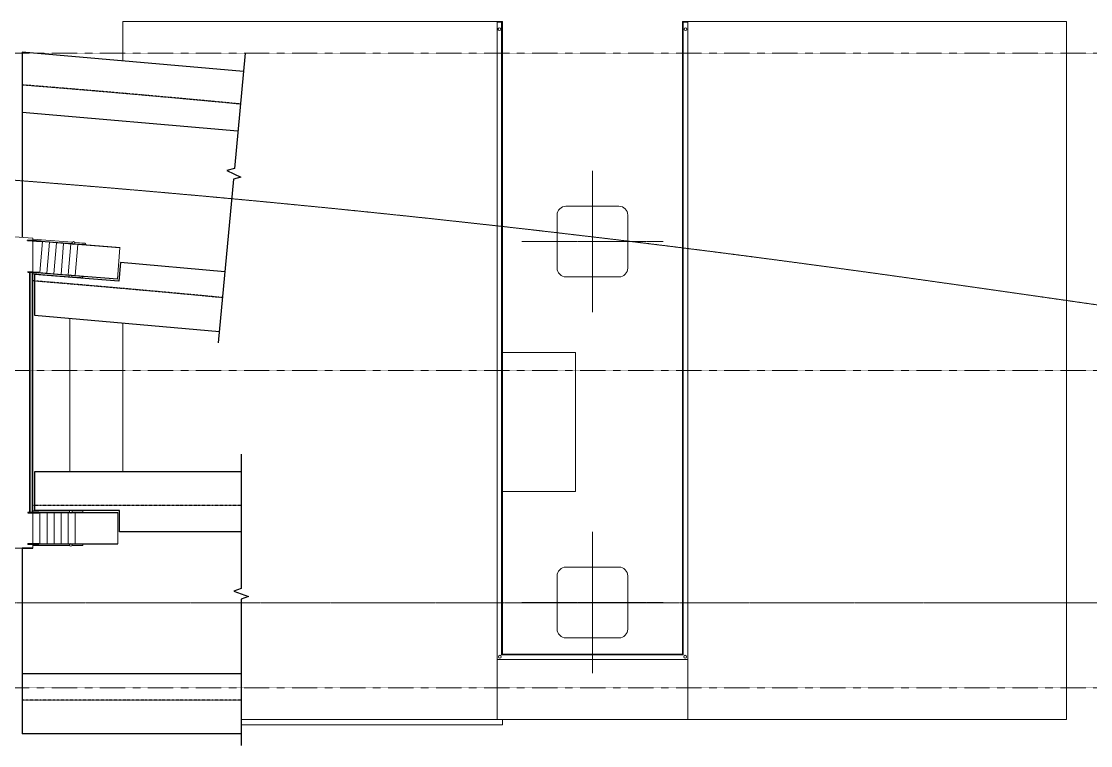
# Model space of a CAD drawing. Header units: millimetres. Extents: x -200069 to 184689, y -19972 to 101699.
# Drawn here: x 68425 to 98687, y -10613 to 9875 of the extents above; entities that cross this region are included whole.
import ezdxf

# ---------------------------------------------------------------- set-up
doc = ezdxf.new("R2010")
doc.units = ezdxf.units.MM
for name, pattern in [('CENTER', [50.8, 31.75, -6.35, 6.35, -6.35]), ('X-45-STST-GRID$0$Grid Line', [9.5, 5, -1.5, 1.5, -1.5]), ('X-45-STST-PL-PF$0$CENTER2', [28.575, 19.05, -3.175, 3.175, -3.175]), ('X-45-STST-PL-PF$0$Dash', [4, 2, -2])]:
    doc.linetypes.add(name, pattern=pattern)
for name, color, linetype, lineweight in [('X-45-STST-GRID$0$ARC_AXIS_LINE', 240, 'CENTER', 13), ('X-45-STST-PL-PF$0$ARC_CON-VIEW', 90, 'Continuous', 5), ('X-45-STST-PL-PF$0$ARC_FLOOR', 2, 'Continuous', 5), ('X-45-STST-PL-PF$0$ARC_GATE AXIS', 240, 'Continuous', 5), ('X-45-STST-PL-PF$0$ARC_HANDRAIL', 230, 'Continuous', 5), ('X-45-STST-PL-PF$0$ARC_STAIR-VIEW', 100, 'Continuous', 5)]:
    doc.layers.add(name, color=color, linetype=linetype, lineweight=lineweight)
doc.layers.add('X-45-STST-PL-PF$0$ARC_VIADUCT', color=2, linetype='Continuous')

# ---------------------------------------------------------------- blocks, each defined once
blk = doc.blocks.new('X-45-STST-PL-PF$0$A$C12A75C41')
at = {"color": 8, "linetype": 'X-45-STST-PL-PF$0$CENTER2'}
for p, q in [((0, -2000), (0, 2000)), ((-2000, 0), (2000, 0))]:
    blk.add_line(p, q, dxfattribs=at)
blk.add_lwpolyline([(-750, -1000), (750, -1000, 0.414214), (1000, -750), (1000, 750, 0.414214), (750, 1000), (-750, 1000, 0.414214), (-1000, 750), (-1000, -750, 0.414214)], format="xyb", close=True)
blk = doc.blocks.new('X-45-STST-PL-PF$0$A$C0FB117BB')
at = {"layer": 'X-45-STST-PL-PF$0$ARC_STAIR-VIEW'}
for p, q in [((0, -110), (-2400, -110)), ((-2400, -120), (-1317, -120)), ((-2400, -1000), (-2400, -120)), ((-1200, -120), (-2400, -120)), ((-1417, -86), (-1416, -85)), ((-1417, -87), (-1417, -86)), ((-1417, -88), (-1417, -87)), ((-1417, -89), (-1417, -88)), ((-1417, -88), (-1417, -88)), ((-1417, -90), (-1417, -89)), ((-1417, -91), (-1417, -90)), ((-1417, -90), (-1417, -90)), ((-1417, -92), (-1417, -91)), ((-1417, -93), (-1417, -92)), ((-1416, -94), (-1417, -93)), ((-1417, -93), (-1417, -93)), ((-1416, -83), (-1415, -82)), ((-1416, -84), (-1416, -83)), ((-1416, -85), (-1416, -84)), ((-1416, -84), (-1416, -84)), ((-1416, -95), (-1416, -94)), ((-1416, -96), (-1416, -95)), ((-1416, -97), (-1416, -96)), ((-1416, -96), (-1416, -96)), ((-1415, -98), (-1416, -97)), ((-1415, -81), (-1414, -80)), ((-1415, -82), (-1415, -81)), ((-1415, -81), (-1415, -81)), ((-1415, -99), (-1415, -98)), ((-1414, -100), (-1415, -99)), ((-1415, -99), (-1415, -99)), ((-1414, -80), (-1414, -79)), ((-1414, -79), (-1413, -79)), ((-1414, -101), (-1414, -100)), ((-1413, -101), (-1414, -101)), ((-1413, -78), (-1412, -77)), ((-1413, -79), (-1413, -78)), ((-1413, -102), (-1413, -101)), ((-1412, -103), (-1413, -102)), ((-1412, -77), (-1411, -76)), ((-1412, -77), (-1412, -77)), ((-1411, -104), (-1412, -103)), ((-1412, -103), (-1412, -103)), ((-1411, -76), (-1410, -75)), ((-1411, -76), (-1411, -76)), ((-1410, -105), (-1411, -104)), ((-1411, -104), (-1411, -104)), ((-1410, -75), (-1409, -74)), ((-1410, -75), (-1410, -75)), ((-1410, -106), (-1410, -105)), ((-1409, -106), (-1410, -106)), ((-1409, -74), (-1408, -74)), ((-1408, -107), (-1409, -106)), ((-1408, -74), (-1408, -73)), ((-1408, -73), (-1407, -73)), ((-1407, -107), (-1408, -107)), ((-1408, -107), (-1408, -107)), ((-1407, -73), (-1406, -72)), ((-1406, -108), (-1407, -107)), ((-1406, -72), (-1406, -72)), ((-1406, -72), (-1405, -72)), ((-1405, -108), (-1406, -108)), ((-1405, -72), (-1404, -71)), ((-1404, -109), (-1405, -108)), ((-1405, -108), (-1405, -108)), ((-1404, -71), (-1403, -71)), ((-1403, -109), (-1404, -109)), ((-1403, -71), (-1403, -71)), ((-1403, -71), (-1402, -71)), ((-1402, -109), (-1403, -109)), ((-1402, -71), (-1401, -70)), ((-1401, -110), (-1402, -109)), ((-1402, -109), (-1402, -109)), ((-1401, -70), (-1400, -70)), ((-1400, -110), (-1401, -110)), ((-1400, -70), (-1400, -70)), ((-1400, -70), (-1399, -70)), ((-1399, -110), (-1400, -110)), ((-1399, -70), (-1398, -70)), ((-1398, -110), (-1399, -110)), ((-1399, -110), (-1399, -110)), ((-1398, -70), (-1397, -70)), ((-1397, -110), (-1398, -110)), ((-1397, -70), (-1397, -70)), ((-1396, -70), (-1397, -70)), ((-1397, -70), (-1397, -70)), ((-1397, -70), (-1397, -70)), ((-1397, -70), (-1397, -70)), ((-1397, -70), (-1396, -70)), ((-1396, -110), (-1397, -110)), ((-1397, -110), (-1397, -110)), ((-1397, -110), (-1397, -110)), ((-1397, -110), (-1397, -110)), ((-1397, -110), (-1396, -110)), ((-1395, -70), (-1396, -70)), ((-1396, -70), (-1396, -70)), ((-1396, -70), (-1395, -70)), ((-1395, -110), (-1396, -110)), ((-1396, -110), (-1396, -110)), ((-1396, -110), (-1396, -110)), ((-1396, -110), (-1395, -110)), ((-1394, -70), (-1395, -70)), ((-1395, -70), (-1394, -70)), ((-1394, -110), (-1395, -110)), ((-1395, -110), (-1394, -110)), ((-1393, -70), (-1394, -70)), ((-1394, -70), (-1393, -70)), ((-1392, -110), (-1394, -110)), ((-1394, -110), (-1393, -110)), ((-1391, -70), (-1393, -70)), ((-1393, -70), (-1391, -70)), ((-1393, -110), (-1391, -110)), ((-1390, -110), (-1392, -110)), ((-1389, -70), (-1391, -70)), ((-1391, -70), (-1389, -70)), ((-1391, -110), (-1389, -110)), ((-1389, -110), (-1390, -110)), ((-1388, -70), (-1389, -70)), ((-1389, -70), (-1387, -70)), ((-1387, -110), (-1389, -110)), ((-1389, -110), (-1387, -110)), ((-1385, -70), (-1388, -70)), ((-1387, -70), (-1385, -70)), ((-1384, -110), (-1387, -110)), ((-1387, -110), (-1385, -110)), ((-1383, -70), (-1385, -70)), ((-1385, -70), (-1383, -70)), ((-1385, -110), (-1383, -110)), ((-1382, -110), (-1384, -110)), ((-1383, -70), (-1380, -70)), ((-1108, -70), (-1383, -70)), ((-1383, -110), (-1108, -110)), ((-1379, -110), (-1382, -110)), ((-1380, -70), (-1377, -70)), ((-1376, -110), (-1379, -110)), ((-1377, -70), (-1374, -70)), ((-1373, -110), (-1376, -110)), ((-1374, -70), (-1371, -70)), ((-1370, -110), (-1373, -110)), ((-1371, -70), (-1367, -70)), ((-1366, -110), (-1370, -110)), ((-1367, -70), (-1364, -70)), ((-1362, -110), (-1366, -110)), ((-1364, -70), (-1360, -70)), ((-1358, -110), (-1362, -110)), ((-1360, -70), (-1356, -70)), ((-1354, -110), (-1358, -110)), ((-1356, -70), (-1351, -70)), ((-1350, -110), (-1354, -110)), ((-1351, -70), (-1347, -70)), ((-1345, -110), (-1350, -110)), ((-1347, -70), (-1343, -70)), ((-1341, -110), (-1345, -110)), ((-1343, -70), (-1338, -70)), ((-1336, -110), (-1341, -110)), ((-1338, -70), (-1333, -70)), ((-1331, -110), (-1336, -110)), ((-1333, -70), (-1328, -70)), ((-1326, -110), (-1331, -110)), ((-1328, -70), (-1323, -70)), ((-1321, -110), (-1326, -110)), ((-1323, -70), (-1318, -70)), ((-1316, -110), (-1321, -110)), ((-1318, -70), (-1312, -70)), ((-1099, -120), (-1317, -120)), ((-1310, -110), (-1316, -110)), ((-1312, -70), (-1310, -70)), ((-1129, -70), (-1310, -70)), ((-1310, -110), (-1218, -110)), ((-1220, -110), (-1108, -110)), ((-1200, -1000), (-1200, -120)), ((-165, -120), (-1047, -120)), ((0, -70), (-1038, -70)), ((-1038, -110), (-239, -110)), ((-1000, -1000), (-1000, -120)), ((-800, -1000), (-800, -120)), ((-600, -1000), (-600, -120)), ((-400, -1000), (-400, -120)), ((-240, -110), (-165, -110)), ((-200, -1000), (-200, -120)), ((0, -110), (0, -70)), ((0, -1000), (0, -120)), ((-2400, -1000), (0, -1000)), ((-1200, -1000), (-2400, -1000)), ((-2400, -1000), (-2400, -1010)), ((0, -1010), (-2400, -1010)), ((-1416, -1026), (-1417, -1027)), ((-1417, -1027), (-1417, -1027)), ((-1417, -1027), (-1417, -1028)), ((-1417, -1028), (-1417, -1029)), ((-1417, -1029), (-1417, -1030)), ((-1417, -1030), (-1417, -1031)), ((-1417, -1030), (-1417, -1030)), ((-1417, -1031), (-1417, -1032)), ((-1417, -1032), (-1417, -1032)), ((-1417, -1032), (-1417, -1033)), ((-1417, -1033), (-1417, -1034)), ((-1417, -1034), (-1416, -1035)), ((-1415, -1022), (-1416, -1023)), ((-1416, -1023), (-1416, -1024)), ((-1416, -1024), (-1416, -1024)), ((-1416, -1024), (-1416, -1025)), ((-1416, -1025), (-1416, -1026)), ((-1416, -1035), (-1416, -1036)), ((-1416, -1036), (-1416, -1036)), ((-1416, -1036), (-1416, -1037)), ((-1416, -1037), (-1415, -1038)), ((-1414, -1020), (-1415, -1021)), ((-1415, -1021), (-1415, -1021)), ((-1415, -1021), (-1415, -1022)), ((-1415, -1038), (-1415, -1039)), ((-1415, -1039), (-1415, -1039)), ((-1415, -1039), (-1414, -1040)), ((-1413, -1019), (-1414, -1019)), ((-1414, -1019), (-1414, -1020)), ((-1414, -1040), (-1414, -1041)), ((-1414, -1041), (-1413, -1041)), ((-1412, -1017), (-1413, -1018)), ((-1413, -1018), (-1413, -1019)), ((-1413, -1041), (-1413, -1042)), ((-1413, -1042), (-1412, -1043)), ((-1411, -1016), (-1412, -1017)), ((-1412, -1017), (-1412, -1017)), ((-1412, -1043), (-1412, -1043)), ((-1412, -1043), (-1411, -1044)), ((-1410, -1015), (-1411, -1016)), ((-1411, -1016), (-1411, -1016)), ((-1411, -1044), (-1411, -1044)), ((-1411, -1044), (-1410, -1045)), ((-1409, -1014), (-1410, -1014)), ((-1410, -1014), (-1410, -1015)), ((-1410, -1045), (-1410, -1045)), ((-1410, -1045), (-1409, -1046)), ((-1408, -1013), (-1409, -1014)), ((-1409, -1046), (-1408, -1046)), ((-1407, -1013), (-1408, -1013)), ((-1408, -1013), (-1408, -1013)), ((-1408, -1046), (-1408, -1047)), ((-1408, -1047), (-1407, -1047)), ((-1406, -1012), (-1407, -1013)), ((-1407, -1047), (-1406, -1048)), ((-1405, -1012), (-1406, -1012)), ((-1406, -1048), (-1406, -1048)), ((-1406, -1048), (-1405, -1048)), ((-1404, -1011), (-1405, -1012)), ((-1405, -1012), (-1405, -1012)), ((-1405, -1048), (-1404, -1049)), ((-1403, -1011), (-1404, -1011)), ((-1404, -1049), (-1403, -1049)), ((-1402, -1011), (-1403, -1011)), ((-1403, -1049), (-1403, -1049)), ((-1403, -1049), (-1402, -1049)), ((-1401, -1010), (-1402, -1011)), ((-1402, -1011), (-1402, -1011)), ((-1402, -1049), (-1401, -1050)), ((-1400, -1010), (-1401, -1010)), ((-1401, -1050), (-1400, -1050)), ((-1399, -1010), (-1400, -1010)), ((-1400, -1050), (-1400, -1050)), ((-1400, -1050), (-1399, -1050)), ((-1398, -1010), (-1399, -1010)), ((-1399, -1010), (-1399, -1010)), ((-1399, -1050), (-1398, -1050)), ((-1397, -1010), (-1398, -1010)), ((-1398, -1050), (-1397, -1050)), ((-1396, -1010), (-1397, -1010)), ((-1397, -1010), (-1397, -1010)), ((-1397, -1010), (-1397, -1010)), ((-1397, -1010), (-1397, -1010)), ((-1397, -1010), (-1396, -1010)), ((-1397, -1050), (-1397, -1050)), ((-1396, -1050), (-1397, -1050)), ((-1397, -1050), (-1397, -1050)), ((-1397, -1050), (-1397, -1050)), ((-1397, -1050), (-1397, -1050)), ((-1397, -1050), (-1396, -1050)), ((-1395, -1010), (-1396, -1010)), ((-1396, -1010), (-1396, -1010)), ((-1396, -1010), (-1396, -1010)), ((-1396, -1010), (-1395, -1010)), ((-1395, -1050), (-1396, -1050)), ((-1396, -1050), (-1396, -1050)), ((-1396, -1050), (-1395, -1050)), ((-1394, -1010), (-1395, -1010)), ((-1395, -1010), (-1394, -1010)), ((-1394, -1050), (-1395, -1050)), ((-1395, -1050), (-1394, -1050)), ((-1392, -1010), (-1394, -1010)), ((-1394, -1010), (-1393, -1010)), ((-1393, -1050), (-1394, -1050)), ((-1394, -1050), (-1393, -1050)), ((-1393, -1010), (-1391, -1010)), ((-1391, -1050), (-1393, -1050)), ((-1393, -1050), (-1391, -1050)), ((-1390, -1010), (-1392, -1010)), ((-1391, -1010), (-1389, -1010)), ((-1389, -1050), (-1391, -1050)), ((-1391, -1050), (-1389, -1050)), ((-1389, -1010), (-1390, -1010)), ((-1387, -1010), (-1389, -1010)), ((-1389, -1010), (-1387, -1010)), ((-1388, -1050), (-1389, -1050)), ((-1389, -1050), (-1387, -1050)), ((-1385, -1050), (-1388, -1050)), ((-1384, -1010), (-1387, -1010)), ((-1387, -1010), (-1385, -1010)), ((-1387, -1050), (-1385, -1050)), ((-1385, -1010), (-1383, -1010)), ((-1383, -1050), (-1385, -1050)), ((-1385, -1050), (-1383, -1050)), ((-1382, -1010), (-1384, -1010)), ((-1383, -1010), (-1108, -1010)), ((-1383, -1050), (-1380, -1050)), ((-1108, -1050), (-1383, -1050)), ((-1379, -1010), (-1382, -1010)), ((-1380, -1050), (-1377, -1050)), ((-1376, -1010), (-1379, -1010)), ((-1377, -1050), (-1374, -1050)), ((-1373, -1010), (-1376, -1010)), ((-1374, -1050), (-1371, -1050)), ((-1370, -1010), (-1373, -1010)), ((-1371, -1050), (-1367, -1050)), ((-1366, -1010), (-1370, -1010)), ((-1367, -1050), (-1364, -1050)), ((-1362, -1010), (-1366, -1010)), ((-1364, -1050), (-1360, -1050)), ((-1358, -1010), (-1362, -1010)), ((-1360, -1050), (-1356, -1050)), ((-1354, -1010), (-1358, -1010)), ((-1356, -1050), (-1351, -1050)), ((-1350, -1010), (-1354, -1010)), ((-1351, -1050), (-1347, -1050)), ((-1345, -1010), (-1350, -1010)), ((-1347, -1050), (-1343, -1050)), ((-1341, -1010), (-1345, -1010)), ((-1343, -1050), (-1338, -1050)), ((-1336, -1010), (-1341, -1010)), ((-1338, -1050), (-1333, -1050)), ((-1331, -1010), (-1336, -1010)), ((-1333, -1050), (-1328, -1050)), ((-1326, -1010), (-1331, -1010)), ((-1328, -1050), (-1323, -1050)), ((-1321, -1010), (-1326, -1010)), ((-1323, -1050), (-1318, -1050)), ((-1316, -1010), (-1321, -1010)), ((-1318, -1050), (-1312, -1050)), ((-1099, -1000), (-1317, -1000)), ((-1310, -1010), (-1316, -1010)), ((-1312, -1050), (-1310, -1050)), ((-1310, -1010), (-1218, -1010)), ((-1129, -1050), (-1310, -1050)), ((-1220, -1010), (-1108, -1010)), ((-165, -1000), (-1047, -1000)), ((-1038, -1010), (-239, -1010)), ((0, -1050), (-1038, -1050)), ((-165, -1010), (-240, -1010)), ((-240, -1010), (-165, -1010)), ((0, -1000), (146, -1000)), ((0, -1050), (0, -1010)), ((146, -1010), (0, -1010)), ((146, -1000), (146, -1010))]:
    blk.add_line(p, q, dxfattribs=at)
at = {"layer": 'X-45-STST-PL-PF$0$ARC_STAIR-VIEW', "lineweight": 35}
for p, q in [((146, -110), (-165, -110)), ((-165, -120), (146, -120)), ((146, -120), (146, -110)), ((0, -1000), (-165, -1000)), ((-165, -1010), (0, -1010)), ((146, -1000), (0, -1000)), ((0, -1010), (146, -1010))]:
    blk.add_line(p, q, dxfattribs=at)
at = {"layer": 'X-45-STST-PL-PF$0$ARC_STAIR-VIEW'}
for centre in [(-1073, -90), (-1073, -1030)]:
    blk.add_circle(centre, 40, dxfattribs=at)
blk = doc.blocks.new('X-45-STST-PL-PF$0$A$C77EC25BD')
at = {"layer": 'X-45-STST-PL-PF$0$ARC_STAIR-VIEW'}
for p, q in [((5, -110), (-2467, -307)), ((-1270, -222), (-2466, -317)), ((-2466, -317), (-1387, -231)), ((-1489, -204), (-1488, -203)), ((-1489, -205), (-1489, -204)), ((-1489, -204), (-1489, -204)), ((-1489, -206), (-1489, -205)), ((-1489, -207), (-1489, -206)), ((-1489, -208), (-1489, -207)), ((-1489, -209), (-1489, -208)), ((-1489, -208), (-1489, -208)), ((-1489, -210), (-1489, -209)), ((-1489, -209), (-1489, -209)), ((-1489, -211), (-1489, -210)), ((-1488, -212), (-1489, -211)), ((-1488, -201), (-1488, -200)), ((-1488, -200), (-1487, -200)), ((-1488, -202), (-1488, -201)), ((-1488, -203), (-1488, -202)), ((-1488, -213), (-1488, -212)), ((-1488, -212), (-1488, -212)), ((-1488, -214), (-1488, -213)), ((-1488, -215), (-1488, -214)), ((-1487, -215), (-1488, -215)), ((-1487, -199), (-1487, -198)), ((-1487, -198), (-1486, -198)), ((-1487, -200), (-1487, -199)), ((-1487, -216), (-1487, -215)), ((-1487, -217), (-1487, -216)), ((-1486, -218), (-1487, -217)), ((-1486, -197), (-1485, -196)), ((-1486, -198), (-1486, -197)), ((-1485, -219), (-1486, -218)), ((-1486, -218), (-1486, -218)), ((-1485, -196), (-1484, -195)), ((-1485, -196), (-1485, -196)), ((-1485, -220), (-1485, -219)), ((-1484, -220), (-1485, -220)), ((-1484, -195), (-1484, -194)), ((-1484, -194), (-1483, -194)), ((-1484, -221), (-1484, -220)), ((-1483, -221), (-1484, -221)), ((-1483, -194), (-1483, -193)), ((-1483, -193), (-1482, -193)), ((-1483, -222), (-1483, -221)), ((-1482, -223), (-1483, -222)), ((-1482, -193), (-1482, -192)), ((-1482, -192), (-1481, -192)), ((-1481, -224), (-1482, -223)), ((-1482, -223), (-1482, -223)), ((-1481, -192), (-1480, -191)), ((-1480, -224), (-1481, -224)), ((-1480, -191), (-1479, -190)), ((-1480, -191), (-1480, -191)), ((-1479, -225), (-1480, -224)), ((-1480, -224), (-1480, -224)), ((-1479, -190), (-1478, -190)), ((-1478, -225), (-1479, -225)), ((-1478, -190), (-1477, -189)), ((-1478, -190), (-1478, -190)), ((-1477, -226), (-1478, -225)), ((-1477, -189), (-1476, -189)), ((-1476, -226), (-1477, -226)), ((-1477, -226), (-1477, -226)), ((-1476, -189), (-1475, -189)), ((-1475, -226), (-1476, -226)), ((-1475, -189), (-1475, -188)), ((-1475, -188), (-1474, -188)), ((-1474, -227), (-1475, -226)), ((-1474, -188), (-1473, -188)), ((-1473, -227), (-1474, -227)), ((-1474, -227), (-1474, -227)), ((-1473, -188), (-1472, -188)), ((-1472, -227), (-1473, -227)), ((-1472, -188), (-1472, -188)), ((-1472, -188), (-1471, -188)), ((-1471, -227), (-1472, -227)), ((-1471, -188), (-1471, -188)), ((-1470, -188), (-1471, -188)), ((-1471, -188), (-1470, -188)), ((-1470, -227), (-1471, -227)), ((-1471, -227), (-1471, -227)), ((-1469, -187), (-1470, -187)), ((-1470, -187), (-1470, -188)), ((-1470, -188), (-1469, -187)), ((-1470, -188), (-1470, -188)), ((-1470, -188), (-1470, -188)), ((-1469, -228), (-1470, -227)), ((-1468, -187), (-1469, -187)), ((-1469, -187), (-1469, -187)), ((-1469, -187), (-1468, -187)), ((-1468, -227), (-1469, -228)), ((-1466, -187), (-1468, -187)), ((-1468, -187), (-1466, -187)), ((-1467, -227), (-1468, -227)), ((-1466, -227), (-1467, -227)), ((-1467, -227), (-1467, -227)), ((-1467, -227), (-1467, -227)), ((-1467, -227), (-1467, -227)), ((-1467, -227), (-1467, -227)), ((-1467, -227), (-1467, -227)), ((-1467, -227), (-1466, -227)), ((-1465, -187), (-1466, -187)), ((-1466, -187), (-1465, -187)), ((-1465, -227), (-1466, -227)), ((-1466, -227), (-1465, -227)), ((-1463, -187), (-1465, -187)), ((-1465, -187), (-1463, -187)), ((-1464, -227), (-1465, -227)), ((-1465, -227), (-1464, -227)), ((-1463, -227), (-1464, -227)), ((-1464, -227), (-1463, -227)), ((-1461, -187), (-1463, -187)), ((-1463, -187), (-1461, -187)), ((-1461, -227), (-1463, -227)), ((-1463, -227), (-1462, -227)), ((-1462, -227), (-1460, -227)), ((-1459, -187), (-1461, -187)), ((-1461, -187), (-1459, -187)), ((-1459, -227), (-1461, -227)), ((-1460, -227), (-1458, -227)), ((-1457, -186), (-1459, -187)), ((-1459, -187), (-1456, -186)), ((-1457, -227), (-1459, -227)), ((-1458, -227), (-1456, -227)), ((-1182, -165), (-1457, -186)), ((-1455, -226), (-1457, -227)), ((-1456, -186), (-1454, -186)), ((-1456, -227), (-1453, -226)), ((-1452, -226), (-1455, -226)), ((-1454, -186), (-1451, -186)), ((-1453, -226), (-1179, -204)), ((-1449, -226), (-1452, -226)), ((-1451, -186), (-1448, -186)), ((-1446, -226), (-1449, -226)), ((-1448, -186), (-1444, -185)), ((-1443, -226), (-1446, -226)), ((-1444, -185), (-1441, -185)), ((-1440, -225), (-1443, -226)), ((-1441, -185), (-1437, -185)), ((-1436, -225), (-1440, -225)), ((-1437, -185), (-1433, -185)), ((-1433, -225), (-1436, -225)), ((-1433, -185), (-1429, -184)), ((-1429, -224), (-1433, -225)), ((-1429, -184), (-1425, -184)), ((-1425, -224), (-1429, -224)), ((-1425, -184), (-1421, -184)), ((-1420, -224), (-1425, -224)), ((-1421, -184), (-1416, -183)), ((-1416, -223), (-1420, -224)), ((-1416, -183), (-1412, -183)), ((-1411, -223), (-1416, -223)), ((-1412, -183), (-1407, -182)), ((-1407, -223), (-1411, -223)), ((-1407, -182), (-1402, -182)), ((-1402, -222), (-1407, -223)), ((-1402, -182), (-1397, -182)), ((-1397, -222), (-1402, -222)), ((-1397, -182), (-1391, -181)), ((-1392, -221), (-1397, -222)), ((-1386, -221), (-1392, -221)), ((-1391, -181), (-1386, -181)), ((-1170, -214), (-1387, -231)), ((-1386, -181), (-1384, -181)), ((-1381, -221), (-1386, -221)), ((-1204, -166), (-1384, -181)), ((-1381, -221), (-1289, -213)), ((-1291, -213), (-1179, -204)), ((-1196, -1099), (-1270, -222)), ((-239, -139), (-1117, -210)), ((1, -70), (-1113, -159)), ((-1110, -199), (-313, -135)), ((-997, -1083), (-1071, -206)), ((-797, -1067), (-871, -190)), ((-598, -1051), (-672, -174)), ((-399, -1035), (-473, -158)), ((-314, -135), (-239, -129)), ((-199, -1019), (-273, -142)), ((0, -1003), (1, -110)), ((1, -110), (1, -70)), ((-2392, -1194), (-2466, -317)), ((-2392, -1194), (0, -1003)), ((1, -1013), (-2392, -1204)), ((-1196, -1099), (-2392, -1194)), ((-2392, -1194), (-2392, -1204)), ((-1409, -1139), (-1410, -1140)), ((-1410, -1140), (-1410, -1141)), ((-1410, -1141), (-1410, -1142)), ((-1410, -1142), (-1410, -1142)), ((-1410, -1142), (-1410, -1143)), ((-1410, -1143), (-1410, -1144)), ((-1410, -1144), (-1410, -1145)), ((-1410, -1145), (-1410, -1146)), ((-1410, -1146), (-1410, -1147)), ((-1410, -1146), (-1410, -1146)), ((-1410, -1147), (-1410, -1147)), ((-1410, -1147), (-1410, -1148)), ((-1410, -1148), (-1410, -1149)), ((-1410, -1149), (-1409, -1150)), ((-1408, -1136), (-1409, -1137)), ((-1409, -1137), (-1409, -1138)), ((-1409, -1138), (-1409, -1139)), ((-1409, -1139), (-1409, -1139)), ((-1409, -1150), (-1409, -1151)), ((-1409, -1151), (-1409, -1151)), ((-1409, -1151), (-1409, -1152)), ((-1409, -1152), (-1408, -1153)), ((-1407, -1134), (-1408, -1135)), ((-1408, -1135), (-1408, -1136)), ((-1408, -1136), (-1408, -1136)), ((-1408, -1153), (-1408, -1154)), ((-1408, -1154), (-1407, -1154)), ((-1406, -1133), (-1407, -1133)), ((-1407, -1133), (-1407, -1134)), ((-1407, -1154), (-1407, -1155)), ((-1407, -1155), (-1407, -1156)), ((-1407, -1156), (-1406, -1156)), ((-1405, -1131), (-1406, -1132)), ((-1406, -1132), (-1406, -1132)), ((-1406, -1132), (-1406, -1133)), ((-1406, -1156), (-1406, -1157)), ((-1406, -1157), (-1405, -1157)), ((-1404, -1130), (-1405, -1131)), ((-1405, -1157), (-1405, -1158)), ((-1405, -1158), (-1404, -1159)), ((-1403, -1129), (-1404, -1130)), ((-1404, -1130), (-1404, -1130)), ((-1404, -1159), (-1403, -1159)), ((-1402, -1128), (-1403, -1129)), ((-1403, -1129), (-1403, -1129)), ((-1403, -1159), (-1403, -1160)), ((-1403, -1160), (-1402, -1160)), ((-1401, -1128), (-1402, -1128)), ((-1402, -1160), (-1402, -1161)), ((-1402, -1161), (-1401, -1161)), ((-1400, -1127), (-1401, -1127)), ((-1401, -1127), (-1401, -1128)), ((-1401, -1161), (-1400, -1162)), ((-1399, -1127), (-1400, -1127)), ((-1400, -1162), (-1400, -1162)), ((-1400, -1162), (-1399, -1162)), ((-1398, -1126), (-1399, -1126)), ((-1399, -1126), (-1399, -1127)), ((-1399, -1162), (-1398, -1163)), ((-1397, -1126), (-1398, -1126)), ((-1398, -1163), (-1397, -1163)), ((-1396, -1125), (-1397, -1126)), ((-1397, -1163), (-1397, -1163)), ((-1397, -1163), (-1396, -1163)), ((-1395, -1125), (-1396, -1125)), ((-1396, -1125), (-1396, -1125)), ((-1396, -1163), (-1395, -1164)), ((-1394, -1125), (-1395, -1125)), ((-1395, -1164), (-1394, -1164)), ((-1393, -1125), (-1394, -1125)), ((-1394, -1164), (-1394, -1164)), ((-1394, -1164), (-1393, -1164)), ((-1392, -1124), (-1393, -1124)), ((-1393, -1124), (-1393, -1125)), ((-1393, -1164), (-1392, -1164)), ((-1391, -1124), (-1392, -1124)), ((-1392, -1124), (-1392, -1124)), ((-1392, -1124), (-1392, -1124)), ((-1392, -1124), (-1391, -1124)), ((-1392, -1164), (-1391, -1164)), ((-1390, -1124), (-1391, -1124)), ((-1391, -1124), (-1391, -1124)), ((-1391, -1124), (-1391, -1124)), ((-1391, -1124), (-1390, -1124)), ((-1391, -1164), (-1390, -1164)), ((-1389, -1124), (-1390, -1124)), ((-1390, -1124), (-1389, -1124)), ((-1390, -1164), (-1390, -1164)), ((-1390, -1164), (-1389, -1164)), ((-1388, -1124), (-1389, -1124)), ((-1389, -1124), (-1387, -1124)), ((-1389, -1164), (-1389, -1164)), ((-1388, -1164), (-1389, -1164)), ((-1389, -1164), (-1388, -1164)), ((-1387, -1124), (-1388, -1124)), ((-1387, -1164), (-1388, -1164)), ((-1388, -1164), (-1388, -1164)), ((-1388, -1164), (-1388, -1164)), ((-1388, -1164), (-1388, -1164)), ((-1388, -1164), (-1387, -1164)), ((-1385, -1124), (-1387, -1124)), ((-1387, -1124), (-1386, -1124)), ((-1386, -1164), (-1387, -1164)), ((-1387, -1164), (-1387, -1164)), ((-1387, -1164), (-1386, -1164)), ((-1386, -1124), (-1384, -1124)), ((-1384, -1164), (-1386, -1164)), ((-1386, -1164), (-1384, -1164)), ((-1383, -1124), (-1385, -1124)), ((-1384, -1124), (-1382, -1124)), ((-1383, -1164), (-1384, -1164)), ((-1384, -1164), (-1383, -1164)), ((-1381, -1124), (-1383, -1124)), ((-1381, -1164), (-1383, -1164)), ((-1383, -1164), (-1381, -1164)), ((-1382, -1124), (-1380, -1123)), ((-1379, -1123), (-1381, -1124)), ((-1379, -1163), (-1381, -1164)), ((-1381, -1164), (-1379, -1163)), ((-1380, -1123), (-1378, -1123)), ((-1377, -1123), (-1379, -1123)), ((-1377, -1163), (-1379, -1163)), ((-1379, -1163), (-1377, -1163)), ((-1378, -1123), (-1103, -1101)), ((-1374, -1123), (-1377, -1123)), ((-1375, -1163), (-1377, -1163)), ((-1377, -1163), (-1374, -1163)), ((-1100, -1141), (-1375, -1163)), ((-1371, -1123), (-1374, -1123)), ((-1374, -1163), (-1372, -1163)), ((-1372, -1163), (-1369, -1163)), ((-1368, -1122), (-1371, -1123)), ((-1369, -1163), (-1366, -1162)), ((-1364, -1122), (-1368, -1122)), ((-1366, -1162), (-1362, -1162)), ((-1361, -1122), (-1364, -1122)), ((-1362, -1162), (-1359, -1162)), ((-1357, -1122), (-1361, -1122)), ((-1359, -1162), (-1355, -1162)), ((-1353, -1121), (-1357, -1122)), ((-1355, -1162), (-1351, -1161)), ((-1349, -1121), (-1353, -1121)), ((-1351, -1161), (-1347, -1161)), ((-1345, -1121), (-1349, -1121)), ((-1347, -1161), (-1343, -1161)), ((-1340, -1120), (-1345, -1121)), ((-1343, -1161), (-1339, -1160)), ((-1336, -1120), (-1340, -1120)), ((-1339, -1160), (-1334, -1160)), ((-1331, -1120), (-1336, -1120)), ((-1334, -1160), (-1330, -1160)), ((-1326, -1119), (-1331, -1120)), ((-1330, -1160), (-1325, -1159)), ((-1321, -1119), (-1326, -1119)), ((-1325, -1159), (-1320, -1159)), ((-1316, -1118), (-1321, -1119)), ((-1320, -1159), (-1315, -1158)), ((-1311, -1118), (-1316, -1118)), ((-1315, -1158), (-1309, -1158)), ((-1096, -1091), (-1313, -1108)), ((-1305, -1117), (-1311, -1118)), ((-1309, -1158), (-1304, -1157)), ((-1305, -1117), (-1214, -1110)), ((-1304, -1157), (-1302, -1157)), ((-1122, -1143), (-1302, -1157)), ((-1215, -1110), (-1103, -1101)), ((-165, -1016), (-1043, -1086)), ((-1034, -1096), (-238, -1032)), ((0, -1053), (-1031, -1136)), ((-164, -1026), (-239, -1032)), ((-239, -1032), (-164, -1026)), ((0, -1003), (146, -992)), ((0, -1053), (0, -1013)), ((147, -1002), (1, -1013)), ((146, -992), (147, -1002))]:
    blk.add_line(p, q, dxfattribs=at)
at = {"layer": 'X-45-STST-PL-PF$0$ARC_STAIR-VIEW', "lineweight": 35}
for p, q in [((151, -98), (-239, -129)), ((-239, -139), (151, -108)), ((151, -108), (151, -98)), ((0, -1003), (-165, -1016)), ((-164, -1026), (1, -1013)), ((146, -992), (0, -1003)), ((1, -1013), (147, -1002))]:
    blk.add_line(p, q, dxfattribs=at)
at = {"layer": 'X-45-STST-PL-PF$0$ARC_STAIR-VIEW'}
for centre in [(-1146, -182), (-1067, -1118)]:
    blk.add_circle(centre, 40, dxfattribs=at)
blk = doc.blocks.new('X-45-STST-PL-PF$0$A$C23A964A8')
at = {"layer": 'X-45-STST-PL-PF$0$ARC_VIADUCT', "color": 8, "linetype": 'X-45-STST-PL-PF$0$Dash'}
for p, q in [((74643, -3825), (68750, -3825)), ((74643, -9325), (68450, -9325))]:
    blk.add_line(p, q, dxfattribs=at)
at = {"layer": 'X-45-STST-PL-PF$0$ARC_VIADUCT'}
for points in [[(74710, 8454), (68450, 9002)], [(68450, 9002), (68450, 3763), (68450, 3763)], [(74758, 8975), (74455, 5710), (74243, 5654), (74640, 5467), (74428, 5411), (73998, 779)], [(74554, 6769), (68450, 7302)], [(74185, 2790), (71230, 3057), (71187, 2528), (68800, 2718)], [(68800, 2718), (68800, 1560), (74028, 1105)], [(74643, -2371), (74643, -6169), (74437, -6244), (74849, -6394), (74643, -6469), (74643, -10613)], [(74643, -2870), (68800, -2870), (68800, -3975)], [(74643, -4570), (71200, -4570), (71200, -3965), (68800, -3965)], [(68450, -5025), (68750, -5025), (68450, -5025), (68450, -10284)], [(74643, -8584), (68450, -8584)], [(74643, -10284), (68450, -10284)]]:
    blk.add_lwpolyline(points, dxfattribs=at)
at = {"layer": 'X-45-STST-PL-PF$0$ARC_VIADUCT', "color": 8, "linetype": 'X-45-STST-PL-PF$0$Dash'}
for centre, radius, start, end in [((36475, -393408), 402755, 84.56466, 85.44643), ((36475, -393398), 397245, 84.56271, 85.33982)]:
    blk.add_arc(centre, radius, start, end, dxfattribs=at)

msp = doc.modelspace()

# ---------------------------------------------------------------- linework, layer by layer
at = {"layer": 'X-45-STST-GRID$0$ARC_AXIS_LINE', "linetype": 'X-45-STST-GRID$0$Grid Line'}
for p, q in [((-90950, 8975), (100848, 8975)), ((-90950, 0), (100848, 0)), ((-90950, -8975), (100848, -8975))]:
    msp.add_line(p, q, dxfattribs=at)
at = {"layer": 'X-45-STST-PL-PF$0$ARC_CON-VIEW', "color": 8}
for p, q in [((82038, 511), (84108, 511)), ((84108, 511), (84108, -3429)), ((84108, -3429), (82038, -3429))]:
    msp.add_line(p, q, dxfattribs=at)
for points in [[(71300, 8765), (71300, 9875), (81888, 9875), (81888, -9875), (74643, -9875)], [(87288, 9875), (87138, 9875), (87138, -8025), (82038, -8025), (82038, 9875), (81888, 9875)], [(81888, 9855), (82018, 9855), (82018, -8045), (87158, -8045), (87158, 9855), (87288, 9855)], [(71300, -2870), (71300, 1351)], [(82038, -9875), (82038, -10025), (74643, -10025)]]:
    msp.add_lwpolyline(points, dxfattribs=at)
for points in [[(98000, -9875), (87288, -9875), (87288, 9875), (98000, 9875)], [(81888, -8175), (87288, -8175), (87288, -9875), (81888, -9875)]]:
    msp.add_lwpolyline(points, close=True, dxfattribs=at)
at = {"layer": 'X-45-STST-PL-PF$0$ARC_CON-VIEW'}
msp.add_lwpolyline([(69800, -2870), (69800, 1478)], dxfattribs=at)
at = {"layer": 'X-45-STST-PL-PF$0$ARC_CON-VIEW', "color": 8}
for centre in [(81954, 9655), (87222, 9655), (81965, -8098), (87211, -8098)]:
    msp.add_circle(centre, 40, dxfattribs=at)
at = {"layer": 'X-45-STST-PL-PF$0$ARC_FLOOR'}
msp.add_lwpolyline([(-68750, -5025), (68750, -5025), (68750, 3742), (66397, 3911)], dxfattribs=at)
msp.add_lwpolyline([(68750, -4025), (68650, -4025), (68650, 2775), (68750, 2775)], close=True, dxfattribs=at)
at = {"layer": 'X-45-STST-PL-PF$0$ARC_GATE AXIS', "linetype": 'X-45-STST-PL-PF$0$CENTER2', "lineweight": 18}
msp.add_lwpolyline([(99014, 1835), (98024, 1977), (97034, 2119), (96044, 2261), (95054, 2402), (94064, 2542), (93073, 2681), (92083, 2818), (91092, 2952), (90101, 3085), (89109, 3216), (88118, 3344), (87959, 3364, 0.028553), (42422, 6538)], format="xyb", dxfattribs=at)
msp.add_lwpolyline([(-129114, -6575), (184689, -6575)], dxfattribs=at)
at = {"layer": 'X-45-STST-PL-PF$0$ARC_HANDRAIL'}
msp.add_lwpolyline([(68730, -4025), (68670, -4025), (68670, 2775), (68730, 2775)], close=True, dxfattribs=at)

# ---------------------------------------------------------------- block references
at = {"layer": 'X-45-STST-PL-PF$0$ARC_CON-VIEW'}
for p in [(84588, 3647), (84588, -6565)]:
    msp.add_blockref('X-45-STST-PL-PF$0$A$C12A75C41', p, dxfattribs=at)
at = {"layer": 'X-45-STST-PL-PF$0$ARC_STAIR-VIEW', "xscale": -1}
msp.add_blockref('X-45-STST-PL-PF$0$A$C77EC25BD', (68750, 3786), dxfattribs=at)
at = {"layer": 'X-45-STST-PL-PF$0$ARC_STAIR-VIEW', "rotation": 180}
msp.add_blockref('X-45-STST-PL-PF$0$A$C0FB117BB', (68750, -5025), dxfattribs=at)
at = {"layer": 'X-45-STST-PL-PF$0$ARC_VIADUCT'}
msp.add_blockref('X-45-STST-PL-PF$0$A$C23A964A8', (0, 0), dxfattribs=at)

doc.saveas('drawing.dxf')
